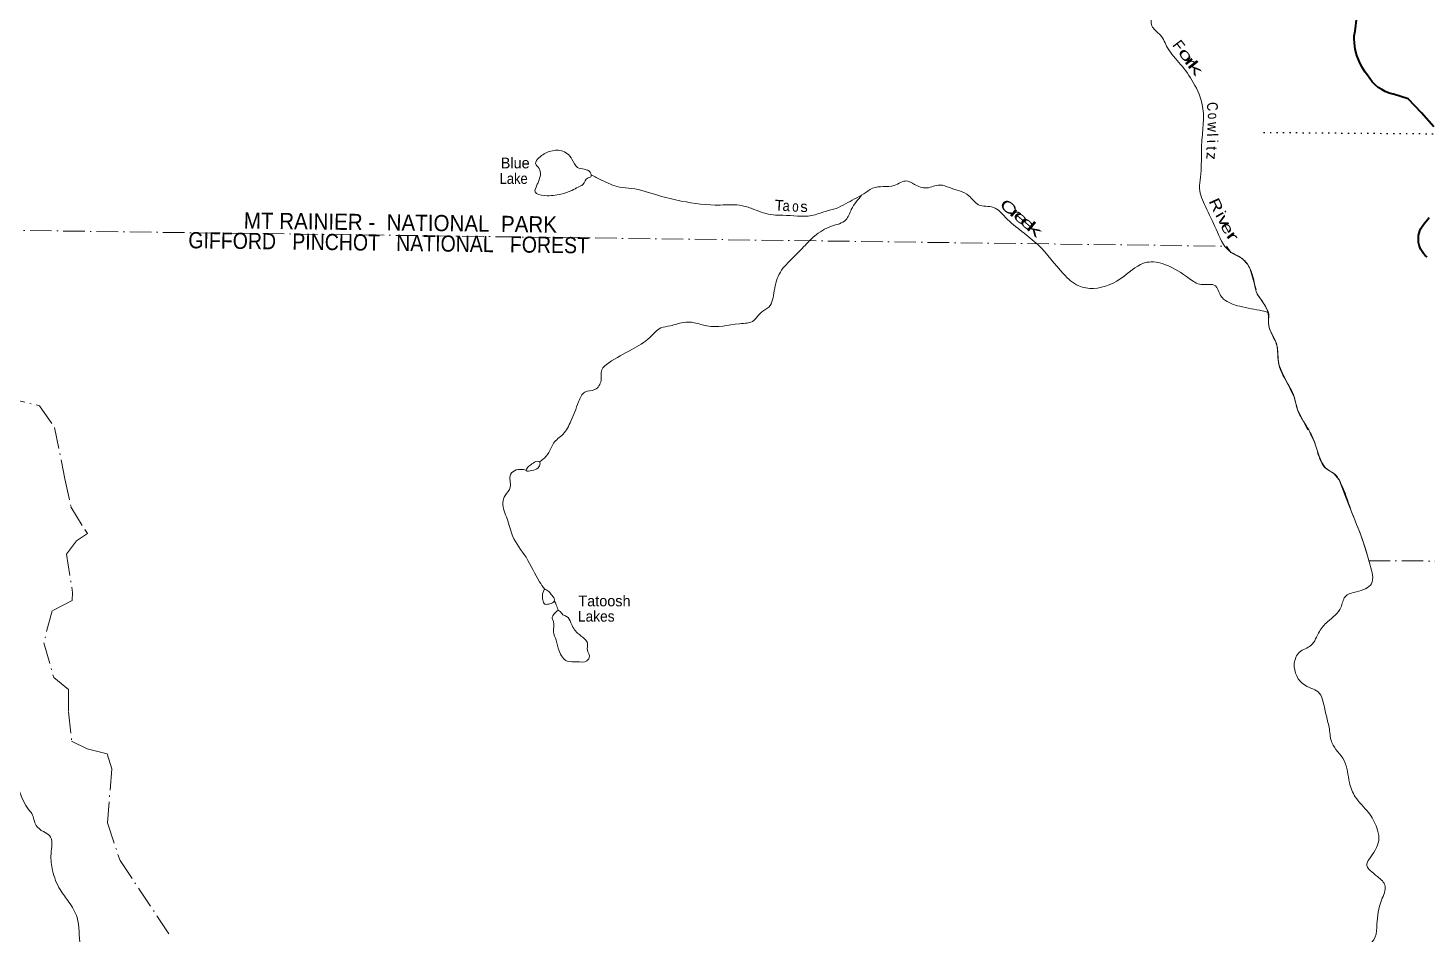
# Model space of a CAD drawing. Header units: feet. Extents: x -252658 to 9, y -366365 to -181930.
# Drawn here: x -180199 to -154279, y -292636 to -275846 of the extents above; entities that cross this region are included whole.
import ezdxf
from ezdxf.enums import TextEntityAlignment as Align

# ---------------------------------------------------------------- set-up
doc = ezdxf.new("R2010")
doc.units = ezdxf.units.FT
doc.header["$LTSCALE"] = 80
doc.linetypes.add('DOT_DASHED', pattern=[7.7, 5, -1.2, 0.3, -1.2])
doc.linetypes.add('DOTTED', pattern=[1.5, 0.3, -1.2])
for name, color, linetype, lineweight in [('26', 7, 'Continuous', 40), ('39', 7, 'Continuous', 13), ('44', 7, 'DOT_DASHED', 13), ('6', 7, 'DOTTED', 25)]:
    doc.layers.add(name, color=color, linetype=linetype, lineweight=lineweight)
doc.layers.add('41', color=7, linetype='Continuous')

msp = doc.modelspace()

# ---------------------------------------------------------------- linework, layer by layer
at = {"layer": '26'}
for points in [[(-154152.26, -277677.19), (-154383.66, -277421.19), (-154627.05, -277159.1), (-154901.4, -277075.51), (-154908.58, -277073.89), (-154981.4, -277053.07), (-155051.66, -277024.75), (-155118.57, -276989.24), (-155181.4, -276946.94), (-155239.46, -276898.29), (-155292.12, -276843.85), (-155338.8, -276784.19), (-155378.99, -276719.99), (-155423.21, -276662.45), (-155485.58, -276565.17), (-155537.44, -276461.89), (-155578.21, -276353.77), (-155607.47, -276241.97), (-155624.87, -276127.72), (-155628.98, -276039.3), (-155630.17, -276013.86), (-155625.53, -275989.3), (-155609.73, -275905.63), (-155580.34, -275644.86)], [(-154274.35, -280095.16), (-154281.24, -280089.68), (-154314.43, -280059.71), (-154344.31, -280026.44), (-154370.55, -279990.22), (-154392.86, -279951.47), (-154411, -279910.59), (-154424.76, -279868.04), (-154434, -279824.28), (-154438.61, -279779.8), (-154438.56, -279735.08), (-154433.82, -279690.61), (-154424.47, -279646.88), (-154410.59, -279604.36), (-154392.35, -279563.53), (-154369.93, -279524.83), (-154343.6, -279488.69), (-154238.97, -279361.23)]]:
    msp.add_lwpolyline(points, dxfattribs=at)
at = {"layer": '39'}
for points in [[(-158838.85, -274315.7), (-158831.94, -274568.26), (-159028.9, -274755.15), (-159142.71, -275051.5), (-159245.78, -275285.64), (-159333.71, -275423.43), (-159383.87, -275597.81), (-159362.37, -275831.27), (-159221.34, -275975.53), (-159087.36, -276212.2), (-158843.69, -276520.41), (-158608.39, -276858.69), (-158436.5, -277298.84), (-158426.35, -277648.79), (-158454.49, -278010.39), (-158460.43, -278362.18), (-158475.29, -278613.34), (-158493.65, -278818.23), (-158382.89, -279155.18), (-158184.69, -279577.51), (-157942.05, -279978.2), (-157676.67, -280141.88), (-157544.26, -280338.33), (-157476.71, -280586.35), (-157428.55, -280771.84), (-157337.63, -280905.51), (-157329.33, -280921.2)], [(-174500.79, -300843.85), (-174550.96, -300658.34), (-174549.85, -300378.88), (-174642.22, -300194.93), (-174735.99, -299956.68), (-174973.31, -299618.38), (-175014.19, -299501.32), (-175132.36, -299288.95), (-175346.78, -299059.46), (-175407.48, -298918.07), (-175464.72, -298646.03), (-175534.95, -298458.3), (-175747.36, -298228.83), (-175899.88, -298034.18), (-176122.92, -297856.88), (-176236.93, -297451.53), (-176348.24, -297164.84), (-176519.12, -296994.12), (-176977.44, -296476.52), (-177315.55, -296169.31), (-177385.35, -295943.38), (-177548.2, -295593.8), (-177658.24, -295192.52), (-177839.25, -295029.74), (-177926.6, -294936.32), (-178003.93, -294664.06), (-178499.27, -294043.53), (-178817.48, -293573.67), (-178916.92, -293303.19), (-179060.21, -293181.02), (-179227.3, -292851.51), (-179289.79, -292330.1), (-179441.28, -292042.98), (-179601.46, -291814.07), (-179744.18, -291460.69), (-179770.88, -291152.79), (-179801.23, -290812.68), (-179912.92, -290739.1), (-180046.26, -290625.08), (-180128.18, -290405.05), (-180187.57, -290326), (-180459.95, -289709.86), (-180597.45, -289428.92), (-180667.96, -289086.37), (-180596.25, -288781.53), (-180647.36, -288680.45), (-180790.51, -288546.22), (-180804.5, -288180.15), (-180750.51, -287483.05), (-180664.11, -287122.07), (-180520.62, -286866.25), (-180512.21, -286653.22), (-180510.18, -286651.23), (-180547.24, -286371.37), (-180649.28, -285974.19), (-180694.07, -285487.15), (-180712.83, -285008.43), (-180830.85, -284781.99), (-180882.28, -284530.11), (-180958.89, -284193.53), (-181005.88, -283903.5), (-181065.04, -283444.46), (-181176.34, -282976.81), (-181296.63, -282593.51), (-181284.04, -282185.5), (-181426.93, -281848.2), (-181456.58, -281624.71), (-181538.44, -281398.65), (-181889.43, -280805.8), (-182158.43, -280605.89), (-182495.87, -280598.26), (-182650.49, -280411.63), (-182753.19, -280072.75), (-182865.91, -279731.76), (-183179.09, -279171.48), (-183542.21, -278584.53), (-183748.33, -278152.06), (-184089.57, -277764.39), (-184548.92, -277339.26), (-184934.56, -277150.17), (-185284.62, -277013.72), (-185472.96, -276967.48), (-185756.28, -276791.54), (-186330.83, -276427.51), (-186892.19, -276142.04), (-187231.79, -275967.5)], [(-169765.78, -278566.99), (-169784.36, -278519.01), (-170019.4, -278429.57), (-170120.16, -278277.7), (-170317.31, -278120.78), (-170534.44, -278134.54), (-170732.66, -278253.05), (-170794.11, -278358.96), (-170730.84, -278450.11), (-170739.56, -278691.29), (-170770.48, -278761.33), (-170804.01, -278885.62), (-170625.94, -278951.87), (-170324.3, -278926.94), (-170120.6, -278856.74), (-170003.37, -278793.66), (-169918.48, -278748.32), (-169822.65, -278622.68), (-169762.05, -278593.17), (-169765.78, -278566.99)], [(-157330.47, -281086.86), (-157748.58, -281003.65), (-158046.43, -280869.78), (-158119.71, -280774.5), (-158200.41, -280624.85), (-158465.33, -280599.9), (-158683.1, -280491.01), (-159126.23, -280232.94), (-159471.3, -280189.04), (-159898.13, -280449.87), (-160457.14, -280673.1), (-160731.85, -280625.93), (-161014.64, -280401.74), (-161482.82, -279867.95), (-162087.87, -279356.83), (-162312.83, -279171.46), (-162589.53, -279122.25), (-162766.48, -278955.49), (-162938.27, -278867.2), (-163124.42, -278804.89), (-163302.69, -278756.74), (-163548.4, -278810.41), (-163776.71, -278745.64), (-163918.64, -278681.8), (-164148.59, -278763.78), (-164355.77, -278785.69), (-164550.99, -278815.78), (-164714.91, -278922.59), (-164884.69, -279013.26), (-165224.17, -279188.58), (-165421.69, -279244.77), (-165681.73, -279322.41), (-166212.06, -279316.74), (-166390.8, -279310.81), (-166749.28, -279208.46), (-166963.49, -279139.82), (-167373.2, -279127.39), (-168095.64, -279053.32), (-168510.39, -278952.37), (-169021.21, -278818.23), (-169237.92, -278793.8), (-169571.98, -278663.56), (-169765.78, -278566.99)], [(-164747.05, -278940.69), (-164945.17, -279211.67), (-165045.73, -279401.6), (-165310.24, -279519.4), (-165627.71, -279702.99), (-165802.43, -279876.04), (-166027.99, -280104.85), (-166260, -280371.78), (-166372.34, -280716.4), (-166474.16, -281018.91), (-166617.94, -281119.91), (-166748.14, -281265.29), (-167018.07, -281328.75), (-167619.22, -281368.57), (-167853.61, -281307.76), (-168062.5, -281303.51), (-168296.25, -281365.35), (-168473.5, -281405.68), (-168678.36, -281580.42), (-169012.38, -281806.05), (-169439.05, -282052.81), (-169567.09, -282184.14), (-169581.3, -282377), (-169697.73, -282548.67), (-169883.08, -282594.94), (-169997.6, -282774.67), (-170142.23, -283133.01), (-170285.57, -283374.76), (-170464.23, -283541.74), (-170534.17, -283687.76), (-170664.51, -283845.21), (-170717.19, -283884.85)], [(-157329.33, -280921.2), (-157239.61, -281066.5), (-157203.24, -281396.36), (-157062.42, -281718.07), (-157026.03, -282072.07), (-156933.48, -282309.34), (-156754.48, -282643.09), (-156665.89, -282952.78), (-156543.21, -283173.94), (-156370.24, -283499.64), (-156273.62, -283807.32), (-156163.01, -284000.32), (-155988.17, -284114.81), (-155873.55, -284285.69), (-155688.42, -284778.34), (-155481.17, -285311.2), (-155332.2, -285801.87), (-155307.88, -286145.82), (-155585.01, -286292.92), (-155797.89, -286385.65), (-155874.1, -286584.87), (-156121.02, -286848.61), (-156271.57, -287027.77), (-156430.1, -287289.42), (-156638.94, -287412.32), (-156737.24, -287625.63), (-156538.11, -288027.75), (-156270.84, -288176.36), (-156202.43, -288339.23), (-156144.01, -288592.62), (-156087.61, -288842), (-156041.24, -289089.38), (-155816.04, -289421.07), (-155715.34, -289831.33), (-155608.7, -290094.74), (-155361.43, -290386.18), (-155208.57, -290667.65), (-155170.29, -290854.69), (-155322.73, -291208.86), (-155392.96, -291333.64), (-155193.94, -291572.82), (-155057.23, -291741.67), (-155121.34, -292009.26), (-155207.44, -292453.89), (-155237.42, -292691.28), (-155592.77, -293035.58), (-155721.12, -293369.61), (-155558.25, -293614.87), (-155373.42, -293636.82), (-155170.55, -293598.41), (-155088.17, -293628.51), (-155226.64, -293835.83), (-155365.06, -294137.68), (-155640.01, -294562.37), (-155686.05, -294815.87), (-155870.71, -295057.43), (-155868.7, -295061.45), (-155924.77, -295337.08), (-155801.91, -295837.84), (-155783.5, -296358.8), (-155950.01, -296715), (-155949.86, -296944.31), (-155937.68, -297143.44), (-156059.92, -297610.23), (-156240.59, -297813.57), (-156513.55, -298191.99), (-156670.04, -298511.97), (-156569.33, -298936.31), (-156484.7, -299332.5), (-156530.66, -299722.78), (-156624.66, -300368.57), (-156766.98, -300853.48), (-156714.56, -301155.16), (-156658.02, -301617.76), (-156364.53, -301931.28), (-155968.67, -302103.91), (-155751.55, -302367.21), (-155421.89, -302696.8), (-155146.54, -302907.75), (-154883.24, -303128.77), (-154764.58, -303345.91), (-154567.63, -303476.47), (-154378.67, -303673.43), (-154342.39, -303854.43), (-154482.91, -304017.5), (-154539, -304262.95), (-154506.56, -304727.59), (-154484.95, -304844.55)], [(-157330.47, -281086.86), (-157277.92, -281098.02), (-157240.15, -281111.95), (-157216.29, -281129.85)], [(-170972.73, -284038.87), (-171154.86, -284037), (-171256.22, -284118.35), (-171264.89, -284355.5), (-171359.05, -284511.32), (-171400.69, -284641.57), (-171321.67, -284941.99), (-171220.74, -285258.73), (-170972.02, -285655.46), (-170719.94, -286110.54), (-170631.19, -286240.84)], [(-170717.19, -283884.85), (-170767.3, -283874.27), (-170862.3, -283925.53), (-170939.31, -283985.02), (-170966.14, -284049.07), (-170861.66, -284048.18), (-170746.55, -283995.12), (-170711.57, -283921.11), (-170716.67, -283884.46)], [(-170630.98, -286240.17), (-170668.49, -286360.4), (-170659.38, -286444.94), (-170624.08, -286521.72), (-170555.78, -286522.45), (-170464.98, -286487.23), (-170444.37, -286441.21), (-170489.72, -286364.32), (-170547.15, -286289.32), (-170631.19, -286240.84)], [(-170374.21, -286634.98), (-170451.31, -286702.51), (-170486.38, -286784.57), (-170464.98, -286847.13), (-170461.06, -287036.16), (-170414.55, -287189.46), (-170356.53, -287391.14), (-170207.96, -287579.72), (-170033.28, -287589.63), (-169842.24, -287573.57), (-169797.08, -287487.6), (-169834.01, -287376.63), (-169832.58, -287247.96), (-169879.94, -287171.06), (-170015.32, -287061.04), (-170141.73, -286866.67), (-170218.8, -286751.24), (-170288.75, -286718.32), (-170338.3, -286657.48), (-170374.65, -286633.82)], [(-170445.62, -286462.61), (-170411.3, -286538.07), (-170374.21, -286634.98)]]:
    msp.add_spline(points, degree=3, dxfattribs=at)
at = {"layer": '44'}
for p, q in [((-188784.62, -279488.21), (-157999.32, -279891.17)), ((-155363.61, -285717.67), (-151693.04, -285738.15))]:
    msp.add_line(p, q, dxfattribs=at)
for points in [[(-157995.41, -279891.22), (-157914.28, -280005.64), (-157703.12, -280119.11), (-157599.5, -280230.62), (-157554.53, -280316.7), (-157424.51, -280776.46), (-157329.25, -280917.83)], [(-157329.25, -280917.83), (-157223.13, -281102.88), (-157212.18, -281151.93), (-157213.22, -281311.63), (-157206.44, -281371.12), (-157190.28, -281432.7), (-157085.97, -281648.75), (-157048.41, -281770.86), (-157040.06, -281954.56), (-157022.33, -282079.8), (-156964.96, -282230.1), (-156891.41, -282381.61), (-156741.73, -282685.16), (-156672.89, -282937.75), (-156427.76, -283394.9), (-156365.18, -283520.14), (-156279.65, -283778.99), (-156227.49, -283900.06), (-156171.16, -283983.56), (-156124.22, -284029.48), (-156003.22, -284104.63), (-155908.31, -284221.53), (-155786.26, -284530.47), (-155526.52, -285189.4), (-155413.88, -285519.92), (-155359.64, -285713.61)], [(-180647.07, -282689.6), (-179986.68, -282846.11), (-179705.23, -283247.88), (-179516.7, -284199.72), (-179402.95, -284721.26), (-179148.57, -285139.4), (-179098.87, -285214.42), (-179299.09, -285350.6), (-179487.39, -285599.79), (-179371.89, -286309.83), (-179381.43, -286455.32), (-179749.97, -286646.65), (-179907.84, -287240.3), (-179722.2, -287879.78), (-179447.84, -288103.88), (-179449.44, -288518.6), (-179389.95, -289062.11), (-179105.44, -289205.34), (-178734.26, -289299.43), (-178644.59, -289573.42), (-178727.88, -290575.81), (-178492.68, -291274.16), (-177570.44, -292656.61)]]:
    msp.add_lwpolyline(points, dxfattribs=at)
at = {"layer": '6'}
msp.add_lwpolyline([(-157307.68, -277780.56), (-153962.38, -277808.55), (-148782.36, -277863.3), (-143513.57, -277810.08), (-138209.56, -277937.67), (-132903.21, -277997.02), (-127612.84, -278042.26), (-125851.57, -278059.25)], dxfattribs=at)

# ---------------------------------------------------------------- texts
at = {"layer": '41'}
for s, rotation, p in [('F', 307.199, (-158956.24, -276229.76)), ('l', 272.94, (-158356.63, -277831.88)), ('t', 268.876, (-158364.99, -278073.48)), ('i', 272.19, (-158356.77, -277951.19)), ('s', 2.213, (-165818.06, -279255.67))]:
    msp.add_text(s, height=200, rotation=rotation, dxfattribs=at).set_placement(p, align=Align.CENTER)
for s, rotation, width, p in [('o', 308.261, 1.75, (-158823.74, -276405.11)), ('r', 308.398, 1.95, (-158731.5, -276537.29)), ('k', 307.98, 2, (-158648.86, -276647.26)), ('C', 276.275, 0.85, (-158354.48, -277312.81)), ('w', 268.161, 0.95, (-158346.39, -277676.07)), ('o', 275.116, 0.8, (-158338.4, -277484.54)), ('z', 266.372, 1.05, (-158364.11, -278212.92)), ('T', 356.493, 1.05, (-166286.39, -279232.82)), ('a', 356.843, 0.9, (-166155.82, -279239.72)), ('o', 356.843, 0.8, (-165984.23, -279250.8)), ('C', 320.793, 1.55, (-162098.59, -279242.42)), ('R', 294.385, 1.3, (-158276.14, -279168.12)), ('r', 320.23, 2.05, (-161964.19, -279350.86)), ('e', 319.989, 1.85, (-161860.56, -279439.14)), ('e', 319.989, 1.85, (-161737.54, -279542.89)), ('i', 299.9, 1.3, (-158187.24, -279346.27)), ('v', 297.445, 1.5, (-158125.55, -279462.42)), ('k', 319.632, 2.1, (-161616.28, -279650.81)), ('e', 299.379, 1.45, (-158062.66, -279603.64)), ('r', 307.884, 1.95, (-157959.62, -279763.1))]:
    msp.add_text(s, height=200, rotation=rotation, dxfattribs=dict(at, width=width)).set_placement(p, align=Align.CENTER)
for s, p in [('Blue', (-171439.87, -278448.01)), ('Tatoosh', (-170001.78, -286564.1))]:
    msp.add_text(s, height=200, dxfattribs=at).set_placement(p)
for s, width, p in [('Lake', 0.9, (-171461.71, -278735.61)), ('Lakes', 0.95, (-170009.06, -286848.07))]:
    msp.add_text(s, height=200, dxfattribs=dict(at, width=width)).set_placement(p)
at = {"layer": '44'}
for s, width, p in [('MT RAINIER -  NATIONAL  PARK', 0.95, (-176201.94, -279563.5)), ('GIFFORD   PINCHOT   NATIONAL   FOREST', 0.9, (-177229.24, -279927.82))]:
    msp.add_text(s, height=300, rotation=359.25, dxfattribs=dict(at, width=width)).set_placement(p)

doc.saveas('drawing.dxf')
